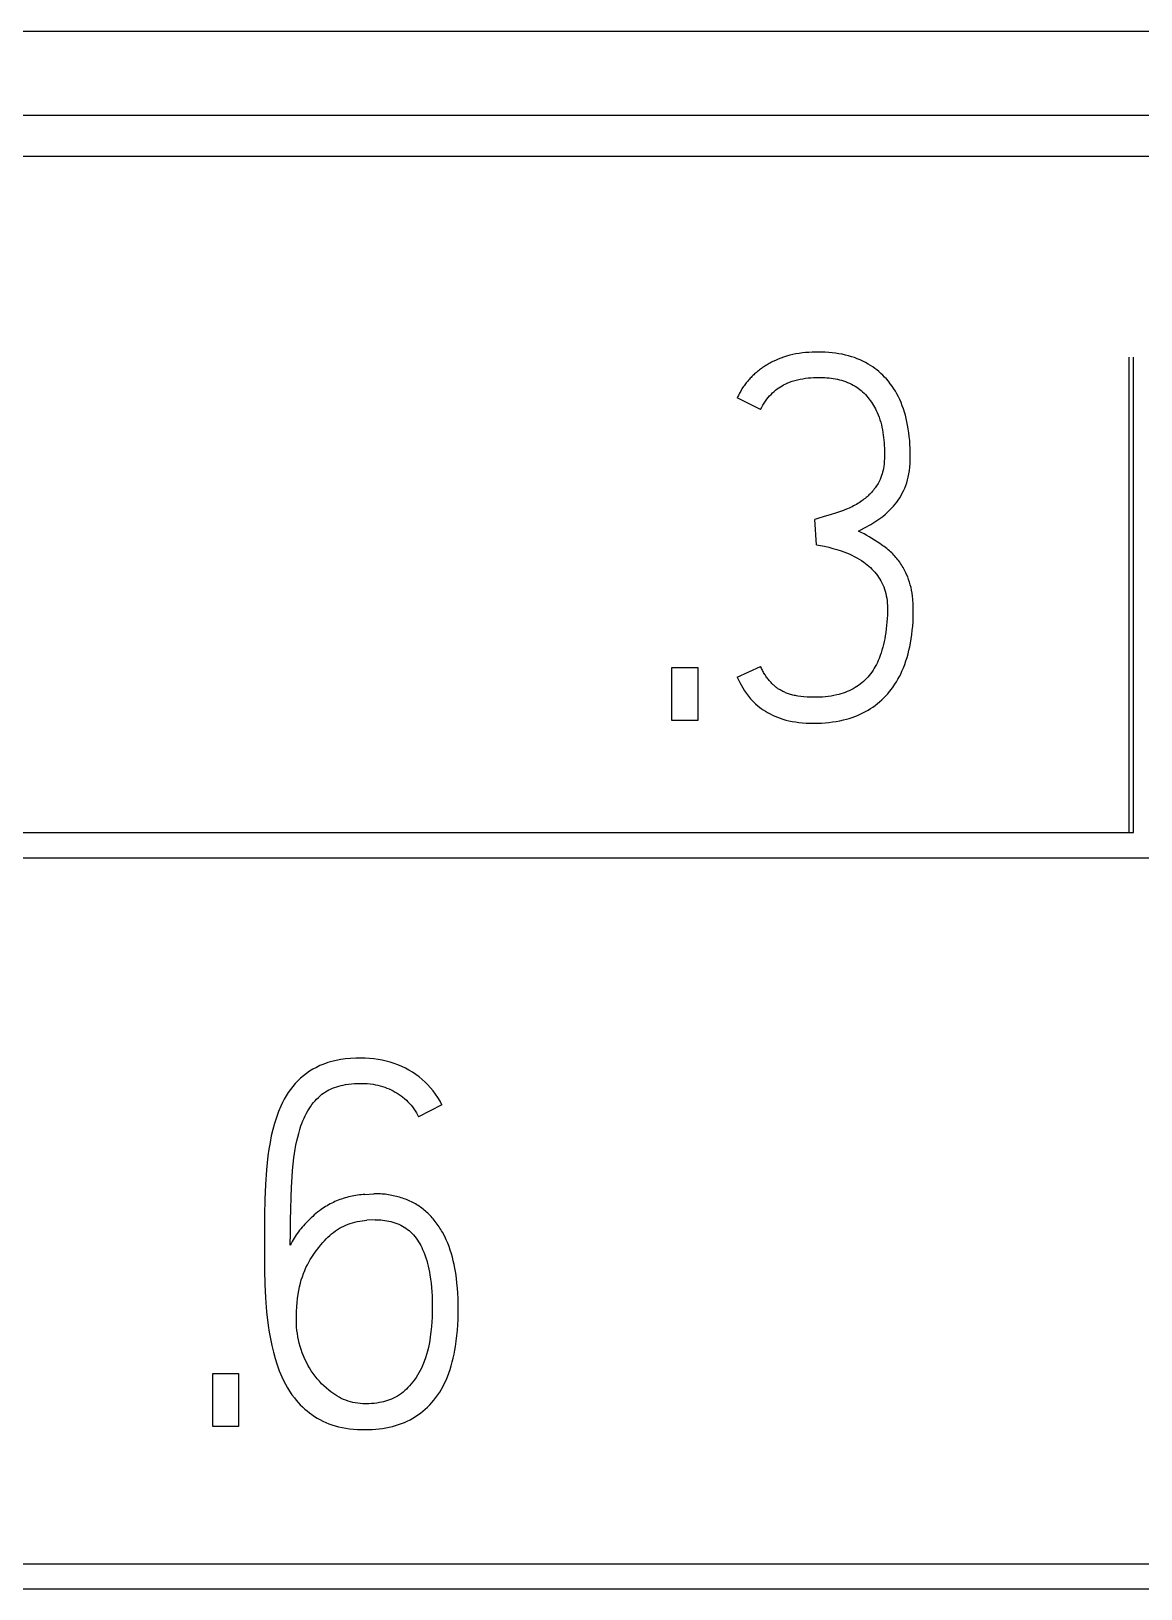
# Model space of a CAD drawing. Extents: x 867151 to 1787449, y -2071112 to -1028603.
# Drawn here: x 871243.61 to 871248.47, y -1032640.6 to -1032633.78 of the extents above; entities that cross this region are included whole.
import ezdxf

# ---------------------------------------------------------------- set-up
doc = ezdxf.new("R2010")
doc.units = 0
doc.header["$LTSCALE"] = 4
doc.header["$MEASUREMENT"] = 0
doc.layers.get('0').update_dxf_attribs({"linetype": 'CONTINUOUS'})
doc.layers.add('20000_FRONT_O', color=7, linetype='CONTINUOUS')

# ---------------------------------------------------------------- blocks, each defined once
blk = doc.blocks.new('A$C36C17930')
at = {"layer": '20000_FRONT_O', "color": 7, "linetype": 'Continuous'}
for p, q in [((9.2911, 73.6484), (37.7111, 73.6484)), ((9.2911, 73.2813), (37.7111, 73.2813)), ((37.0011, 73.1004), (8.0012, 73.1004)), ((33.4258, 72.2074), (33.4142, 72.2019)), ((33.4375, 72.2125), (33.4258, 72.2074)), ((33.4494, 72.2172), (33.4375, 72.2125)), ((33.4614, 72.2215), (33.4494, 72.2172)), ((33.4749, 72.2257), (33.4614, 72.2215)), ((33.4884, 72.2295), (33.4749, 72.2257)), ((33.5021, 72.2327), (33.4884, 72.2295)), ((33.5159, 72.2355), (33.5021, 72.2327)), ((33.5298, 72.2378), (33.5159, 72.2355)), ((33.5438, 72.2397), (33.5298, 72.2378)), ((33.5579, 72.2412), (33.5438, 72.2397)), ((33.5719, 72.2424), (33.5579, 72.2412)), ((33.5861, 72.2431), (33.5719, 72.2424)), ((33.6002, 72.2436), (33.5861, 72.2431)), ((33.6143, 72.2437), (33.6002, 72.2436)), ((33.6293, 72.2435), (33.6143, 72.2437)), ((33.6443, 72.2429), (33.6293, 72.2435)), ((33.6593, 72.242), (33.6443, 72.2429)), ((33.6742, 72.2406), (33.6593, 72.242)), ((33.6891, 72.2389), (33.6742, 72.2406)), ((33.7039, 72.2366), (33.6891, 72.2389)), ((33.7186, 72.2339), (33.7039, 72.2366)), ((33.7332, 72.2306), (33.7186, 72.2339)), ((33.7461, 72.2273), (33.7332, 72.2306)), ((33.7589, 72.2235), (33.7461, 72.2273)), ((33.7716, 72.2193), (33.7589, 72.2235)), ((33.7842, 72.2147), (33.7716, 72.2193)), ((33.7965, 72.2096), (33.7842, 72.2147)), ((33.8087, 72.204), (33.7965, 72.2096)), ((33.8206, 72.1979), (33.8087, 72.204)), ((34.9731, 70.1404), (34.9731, 72.2213)), ((34.9931, 70.1404), (34.9931, 72.2213)), ((33.3233, 72.1367), (33.3196, 72.1329)), ((33.3272, 72.1405), (33.3233, 72.1367)), ((33.3311, 72.1442), (33.3272, 72.1405)), ((33.335, 72.1478), (33.3311, 72.1442)), ((33.339, 72.1514), (33.335, 72.1478)), ((33.3431, 72.1549), (33.339, 72.1514)), ((33.3475, 72.1586), (33.3431, 72.1549)), ((33.3519, 72.1622), (33.3475, 72.1586)), ((33.3564, 72.1657), (33.3519, 72.1622)), ((33.3609, 72.1691), (33.3564, 72.1657)), ((33.3655, 72.1725), (33.3609, 72.1691)), ((33.3702, 72.1758), (33.3655, 72.1725)), ((33.3749, 72.179), (33.3702, 72.1758)), ((33.3796, 72.1821), (33.3749, 72.179)), ((33.3844, 72.1852), (33.3796, 72.1821)), ((33.3893, 72.1881), (33.3844, 72.1852)), ((33.3942, 72.191), (33.3893, 72.1881)), ((33.3991, 72.1939), (33.3942, 72.191)), ((33.4041, 72.1966), (33.3991, 72.1939)), ((33.4091, 72.1993), (33.4041, 72.1966)), ((33.4142, 72.2019), (33.4091, 72.1993)), ((33.8323, 72.1914), (33.8206, 72.1979)), ((33.8421, 72.1855), (33.8323, 72.1914)), ((33.8516, 72.1791), (33.8421, 72.1855)), ((33.861, 72.1725), (33.8516, 72.1791)), ((33.8701, 72.1655), (33.861, 72.1725)), ((33.8789, 72.1582), (33.8701, 72.1655)), ((33.8875, 72.1506), (33.8789, 72.1582)), ((33.8959, 72.1427), (33.8875, 72.1506)), ((33.9039, 72.1345), (33.8959, 72.1427)), ((33.9117, 72.1261), (33.9039, 72.1345)), ((33.2714, 72.0683), (33.2688, 72.0635)), ((33.2741, 72.073), (33.2714, 72.0683)), ((33.2768, 72.0776), (33.2741, 72.073)), ((33.2797, 72.0822), (33.2768, 72.0776)), ((33.2826, 72.0868), (33.2797, 72.0822)), ((33.2856, 72.0913), (33.2826, 72.0868)), ((33.2887, 72.0957), (33.2856, 72.0913)), ((33.2918, 72.1), (33.2887, 72.0957)), ((33.295, 72.1044), (33.2918, 72.1)), ((33.2983, 72.1086), (33.295, 72.1044)), ((33.3017, 72.1128), (33.2983, 72.1086)), ((33.3051, 72.1169), (33.3017, 72.1128)), ((33.3086, 72.121), (33.3051, 72.1169)), ((33.3122, 72.125), (33.3086, 72.121)), ((33.3159, 72.129), (33.3122, 72.125)), ((33.3196, 72.1329), (33.3159, 72.129)), ((33.4135, 72.0651), (33.4201, 72.071)), ((33.4201, 72.071), (33.4268, 72.0767)), ((33.4268, 72.0767), (33.4338, 72.0821)), ((33.4338, 72.0821), (33.4407, 72.087)), ((33.4407, 72.087), (33.4477, 72.0917)), ((33.4477, 72.0917), (33.4549, 72.0961)), ((33.4549, 72.0961), (33.462, 72.1001)), ((33.462, 72.1001), (33.4693, 72.1038)), ((33.4693, 72.1038), (33.4767, 72.1072)), ((33.4767, 72.1072), (33.4879, 72.1118)), ((33.4879, 72.1118), (33.4992, 72.1159)), ((33.4992, 72.1159), (33.5106, 72.1194)), ((33.5106, 72.1194), (33.5221, 72.1225)), ((33.5221, 72.1225), (33.5338, 72.1251)), ((33.5338, 72.1251), (33.5455, 72.1272)), ((33.5455, 72.1272), (33.5572, 72.1289)), ((33.5572, 72.1289), (33.5689, 72.1303)), ((33.5689, 72.1303), (33.5804, 72.1313)), ((33.5804, 72.1313), (33.5919, 72.1321)), ((33.5919, 72.1321), (33.6031, 72.1326)), ((33.6031, 72.1326), (33.6143, 72.1327)), ((33.6143, 72.1327), (33.6235, 72.1327)), ((33.6235, 72.1327), (33.6328, 72.1324)), ((33.6328, 72.1324), (33.6421, 72.132)), ((33.6421, 72.132), (33.6514, 72.1313)), ((33.6514, 72.1313), (33.6607, 72.1304)), ((33.6607, 72.1304), (33.67, 72.1293)), ((33.67, 72.1293), (33.6793, 72.128)), ((33.6793, 72.128), (33.6885, 72.1264)), ((33.6885, 72.1264), (33.6976, 72.1245)), ((33.6976, 72.1245), (33.7067, 72.1224)), ((33.7067, 72.1224), (33.7156, 72.12)), ((33.7156, 72.12), (33.7245, 72.1173)), ((33.7245, 72.1173), (33.7333, 72.1143)), ((33.7333, 72.1143), (33.7419, 72.111)), ((33.7419, 72.111), (33.7503, 72.1074)), ((33.7503, 72.1074), (33.7586, 72.1034)), ((33.7586, 72.1034), (33.7667, 72.0992)), ((33.7667, 72.0992), (33.7746, 72.0945)), ((33.7746, 72.0945), (33.7816, 72.09)), ((33.7816, 72.09), (33.7884, 72.0852)), ((33.7884, 72.0852), (33.795, 72.0801)), ((33.795, 72.0801), (33.8015, 72.0748)), ((33.8015, 72.0748), (33.8077, 72.0692)), ((33.8077, 72.0692), (33.8138, 72.0634)), ((33.9204, 72.1159), (33.9117, 72.1261)), ((33.9286, 72.1053), (33.9204, 72.1159)), ((33.9365, 72.0945), (33.9286, 72.1053)), ((33.944, 72.0834), (33.9365, 72.0945)), ((33.951, 72.0719), (33.944, 72.0834)), ((33.9576, 72.0603), (33.951, 72.0719)), ((33.2615, 72.0489), (33.2593, 72.044)), ((33.3613, 71.9929), (33.2593, 72.044)), ((33.2638, 72.0539), (33.2615, 72.0489)), ((33.2663, 72.0587), (33.2638, 72.0539)), ((33.2688, 72.0635), (33.2663, 72.0587)), ((33.3613, 71.9929), (33.3662, 72.0023)), ((33.3662, 72.0023), (33.3715, 72.0116)), ((33.3715, 72.0116), (33.377, 72.0207)), ((33.377, 72.0207), (33.3825, 72.0289)), ((33.3825, 72.0289), (33.3883, 72.037)), ((33.3883, 72.037), (33.3944, 72.0447)), ((33.3944, 72.0447), (33.4005, 72.0518)), ((33.4005, 72.0518), (33.4068, 72.0586)), ((33.4068, 72.0586), (33.4135, 72.0651)), ((33.8138, 72.0634), (33.8197, 72.0574)), ((33.8197, 72.0574), (33.8253, 72.0511)), ((33.8253, 72.0511), (33.8308, 72.0447)), ((33.8308, 72.0447), (33.8361, 72.0381)), ((33.8361, 72.0381), (33.8412, 72.0313)), ((33.8412, 72.0313), (33.846, 72.0243)), ((33.846, 72.0243), (33.8507, 72.0172)), ((33.8507, 72.0172), (33.8551, 72.0099)), ((33.8551, 72.0099), (33.8594, 72.0026)), ((33.8594, 72.0026), (33.8634, 71.9951)), ((33.9638, 72.0484), (33.9576, 72.0603)), ((33.9696, 72.0363), (33.9638, 72.0484)), ((33.9755, 72.0228), (33.9696, 72.0363)), ((33.981, 72.0091), (33.9755, 72.0228)), ((33.9859, 71.9952), (33.981, 72.0091)), ((33.8634, 71.9951), (33.8672, 71.9875)), ((33.8672, 71.9875), (33.8708, 71.9799)), ((33.8708, 71.9799), (33.8753, 71.9692)), ((33.8753, 71.9692), (33.8794, 71.9585)), ((33.8794, 71.9585), (33.8831, 71.9476)), ((33.8831, 71.9476), (33.8865, 71.9367)), ((33.8865, 71.9367), (33.8895, 71.9256)), ((33.9904, 71.9812), (33.9859, 71.9952)), ((33.9945, 71.967), (33.9904, 71.9812)), ((33.9982, 71.9527), (33.9945, 71.967)), ((34.0015, 71.9384), (33.9982, 71.9527)), ((34.0044, 71.9239), (34.0015, 71.9384)), ((33.8895, 71.9256), (33.8921, 71.9144)), ((33.8921, 71.9144), (33.8944, 71.9032)), ((33.8944, 71.9032), (33.8964, 71.8919)), ((33.8964, 71.8919), (33.8981, 71.8805)), ((33.8981, 71.8805), (33.8995, 71.8691)), ((33.8995, 71.8691), (33.9007, 71.8577)), ((34.0073, 71.9072), (34.0044, 71.9239)), ((34.0098, 71.8904), (34.0073, 71.9072)), ((34.0118, 71.8735), (34.0098, 71.8904)), ((34.0134, 71.8566), (34.0118, 71.8735)), ((33.9007, 71.8577), (33.9016, 71.8462)), ((33.9016, 71.8462), (33.9022, 71.8347)), ((33.9022, 71.8347), (33.9027, 71.8232)), ((33.9027, 71.8232), (33.9029, 71.8117)), ((33.9029, 71.8002), (33.9028, 71.7888)), ((33.9029, 71.8117), (33.9029, 71.8002)), ((34.0147, 71.8397), (34.0134, 71.8566)), ((34.0155, 71.8227), (34.0147, 71.8397)), ((34.0159, 71.8057), (34.0155, 71.8227)), ((34.016, 71.7888), (34.0159, 71.8057)), ((33.8969, 71.7267), (33.8951, 71.7187)), ((33.8985, 71.7348), (33.8969, 71.7267)), ((33.8997, 71.7429), (33.8985, 71.7348)), ((33.9011, 71.7543), (33.8997, 71.7429)), ((33.9019, 71.7658), (33.9011, 71.7543)), ((33.9025, 71.7773), (33.9019, 71.7658)), ((33.9028, 71.7888), (33.9025, 71.7773)), ((34.0121, 71.7253), (34.0138, 71.7398)), ((34.0138, 71.7398), (34.015, 71.7561)), ((34.015, 71.7561), (34.0157, 71.7724)), ((34.0157, 71.7724), (34.016, 71.7888)), ((33.8689, 71.6589), (33.8655, 71.6539)), ((33.872, 71.6639), (33.8689, 71.6589)), ((33.8751, 71.6689), (33.872, 71.6639)), ((33.8795, 71.6772), (33.8751, 71.6689)), ((33.8836, 71.6856), (33.8795, 71.6772)), ((33.8873, 71.6942), (33.8836, 71.6856)), ((33.8905, 71.703), (33.8873, 71.6942)), ((33.8929, 71.7108), (33.8905, 71.703)), ((33.8951, 71.7187), (33.8929, 71.7108)), ((33.9915, 71.6477), (33.996, 71.659)), ((33.996, 71.659), (34.0003, 71.6713)), ((34.0003, 71.6713), (34.004, 71.6839)), ((34.004, 71.6839), (34.0071, 71.6966)), ((34.0071, 71.6966), (34.0099, 71.7109)), ((34.0099, 71.7109), (34.0121, 71.7253)), ((33.8041, 71.5924), (33.7982, 71.5884)), ((33.8088, 71.5958), (33.8041, 71.5924)), ((33.8134, 71.5992), (33.8088, 71.5958)), ((33.818, 71.6028), (33.8134, 71.5992)), ((33.8225, 71.6065), (33.818, 71.6028)), ((33.8269, 71.6103), (33.8225, 71.6065)), ((33.8312, 71.6142), (33.8269, 71.6103)), ((33.8354, 71.6182), (33.8312, 71.6142)), ((33.8395, 71.6223), (33.8354, 71.6182)), ((33.8435, 71.6265), (33.8395, 71.6223)), ((33.8474, 71.6308), (33.8435, 71.6265)), ((33.8511, 71.6352), (33.8474, 71.6308)), ((33.8548, 71.6397), (33.8511, 71.6352)), ((33.8585, 71.6444), (33.8548, 71.6397)), ((33.8621, 71.6491), (33.8585, 71.6444)), ((33.8655, 71.6539), (33.8621, 71.6491)), ((33.9569, 71.5866), (33.9635, 71.5958)), ((33.9635, 71.5958), (33.9698, 71.6056)), ((33.9698, 71.6056), (33.9757, 71.6156)), ((33.9757, 71.6156), (33.9812, 71.6258)), ((33.9812, 71.6258), (33.9866, 71.6367)), ((33.9866, 71.6367), (33.9915, 71.6477)), ((33.6344, 71.522), (33.6166, 71.5166)), ((33.6703, 71.5331), (33.6344, 71.522)), ((33.6884, 71.5388), (33.6703, 71.5331)), ((33.7064, 71.5447), (33.6884, 71.5388)), ((33.7153, 71.5477), (33.7064, 71.5447)), ((33.724, 71.5509), (33.7153, 71.5477)), ((33.7328, 71.5543), (33.724, 71.5509)), ((33.7414, 71.5579), (33.7328, 71.5543)), ((33.7481, 71.5608), (33.7414, 71.5579)), ((33.7546, 71.5638), (33.7481, 71.5608)), ((33.7611, 71.567), (33.7546, 71.5638)), ((33.7676, 71.5703), (33.7611, 71.567)), ((33.774, 71.5738), (33.7676, 71.5703)), ((33.7801, 71.5772), (33.774, 71.5738)), ((33.7862, 71.5808), (33.7801, 71.5772)), ((33.7923, 71.5845), (33.7862, 71.5808)), ((33.7982, 71.5884), (33.7923, 71.5845)), ((33.8827, 71.5147), (33.8954, 71.5242)), ((33.8954, 71.5242), (33.9079, 71.5345)), ((33.9079, 71.5345), (33.9198, 71.5453)), ((33.9198, 71.5453), (33.9316, 71.5569)), ((33.9316, 71.5569), (33.9428, 71.5691)), ((33.9428, 71.5691), (33.95, 71.5777)), ((33.95, 71.5777), (33.9569, 71.5866)), ((33.6166, 71.5166), (33.5988, 71.5114)), ((33.6054, 71.4004), (33.5988, 71.5114)), ((33.7896, 71.4603), (33.8163, 71.4743)), ((33.8017, 71.454), (33.7896, 71.4603)), ((33.8136, 71.4475), (33.8017, 71.454)), ((33.8163, 71.4743), (33.8429, 71.4894)), ((33.8429, 71.4894), (33.8695, 71.5058)), ((33.8695, 71.5058), (33.8827, 71.5147)), ((33.6054, 71.4004), (33.6233, 71.3972)), ((33.6233, 71.3972), (33.6411, 71.3935)), ((33.6411, 71.3935), (33.6591, 71.3893)), ((33.6591, 71.3893), (33.6769, 71.3846)), ((33.6769, 71.3846), (33.6951, 71.3795)), ((33.8255, 71.4409), (33.8136, 71.4475)), ((33.8368, 71.4343), (33.8255, 71.4409)), ((33.848, 71.4277), (33.8368, 71.4343)), ((33.8592, 71.4209), (33.848, 71.4277)), ((33.8671, 71.4159), (33.8592, 71.4209)), ((33.875, 71.4109), (33.8671, 71.4159)), ((33.8828, 71.4057), (33.875, 71.4109)), ((33.8906, 71.4004), (33.8828, 71.4057)), ((33.8965, 71.3963), (33.8906, 71.4004)), ((33.9023, 71.3921), (33.8965, 71.3963)), ((33.908, 71.3877), (33.9023, 71.3921)), ((33.9137, 71.3833), (33.908, 71.3877)), ((33.6951, 71.3795), (33.7131, 71.3738)), ((33.7131, 71.3738), (33.725, 71.3697)), ((33.725, 71.3697), (33.7367, 71.3652)), ((33.7367, 71.3652), (33.7483, 71.3604)), ((33.7483, 71.3604), (33.7596, 71.3552)), ((33.7596, 71.3552), (33.7707, 71.3496)), ((33.7707, 71.3496), (33.7816, 71.3437)), ((33.7816, 71.3437), (33.7923, 71.3375)), ((33.7923, 71.3375), (33.8027, 71.3309)), ((33.8027, 71.3309), (33.8129, 71.3239)), ((33.8129, 71.3239), (33.8203, 71.3184)), ((33.8203, 71.3184), (33.8276, 71.3126)), ((33.9192, 71.3787), (33.9137, 71.3833)), ((33.9244, 71.3742), (33.9192, 71.3787)), ((33.9296, 71.3696), (33.9244, 71.3742)), ((33.9346, 71.3649), (33.9296, 71.3696)), ((33.9395, 71.36), (33.9346, 71.3649)), ((33.9444, 71.3551), (33.9395, 71.36)), ((33.9489, 71.3501), (33.9444, 71.3551)), ((33.9534, 71.3451), (33.9489, 71.3501)), ((33.9577, 71.34), (33.9534, 71.3451)), ((33.962, 71.3347), (33.9577, 71.34)), ((33.9661, 71.3294), (33.962, 71.3347)), ((33.97, 71.324), (33.9661, 71.3294)), ((33.9738, 71.3185), (33.97, 71.324)), ((33.9775, 71.3129), (33.9738, 71.3185)), ((33.8276, 71.3126), (33.8346, 71.3067)), ((33.8346, 71.3067), (33.8414, 71.3004)), ((33.8414, 71.3004), (33.848, 71.2939)), ((33.848, 71.2939), (33.8543, 71.2872)), ((33.8543, 71.2872), (33.8604, 71.2802)), ((33.8604, 71.2802), (33.8662, 71.2731)), ((33.8662, 71.2731), (33.8719, 71.2655)), ((33.8719, 71.2655), (33.8773, 71.2578)), ((33.8773, 71.2578), (33.8825, 71.2499)), ((33.8825, 71.2499), (33.8873, 71.2418)), ((33.9811, 71.3072), (33.9775, 71.3129)), ((33.9845, 71.3014), (33.9811, 71.3072)), ((33.9879, 71.2954), (33.9845, 71.3014)), ((33.9912, 71.2894), (33.9879, 71.2954)), ((33.9943, 71.2832), (33.9912, 71.2894)), ((33.9972, 71.277), (33.9943, 71.2832)), ((34.0001, 71.2707), (33.9972, 71.277)), ((34.0047, 71.2597), (34.0001, 71.2707)), ((34.0089, 71.2486), (34.0047, 71.2597)), ((34.0127, 71.2373), (34.0089, 71.2486)), ((33.8873, 71.2418), (33.8919, 71.2332)), ((33.8919, 71.2332), (33.8961, 71.2244)), ((33.8961, 71.2244), (33.8999, 71.2155)), ((33.8999, 71.2155), (33.9033, 71.2064)), ((33.9033, 71.2064), (33.9064, 71.1967)), ((33.9064, 71.1967), (33.909, 71.1868)), ((33.909, 71.1868), (33.9112, 71.1768)), ((34.0162, 71.2253), (34.0127, 71.2373)), ((34.0193, 71.2132), (34.0162, 71.2253)), ((34.0219, 71.201), (34.0193, 71.2132)), ((34.0242, 71.1878), (34.0219, 71.201)), ((34.0261, 71.1746), (34.0242, 71.1878)), ((33.9112, 71.1768), (33.9129, 71.1668)), ((33.9129, 71.1668), (33.9143, 71.1559)), ((33.9143, 71.1559), (33.9152, 71.145)), ((33.9152, 71.145), (33.9158, 71.134)), ((33.9158, 71.134), (33.9161, 71.123)), ((33.9161, 71.123), (33.9162, 71.1078)), ((34.0274, 71.1614), (34.0261, 71.1746)), ((34.0288, 71.14), (34.0274, 71.1614)), ((34.0293, 71.1186), (34.0288, 71.14)), ((34.0293, 71.0999), (34.0293, 71.1186)), ((33.9126, 71.0469), (33.9108, 71.0317)), ((33.914, 71.0621), (33.9126, 71.0469)), ((33.9151, 71.0773), (33.914, 71.0621)), ((33.9158, 71.0925), (33.9151, 71.0773)), ((33.9162, 71.1078), (33.9158, 71.0925)), ((34.0249, 71.0254), (34.0266, 71.044)), ((34.0266, 71.044), (34.028, 71.0626)), ((34.028, 71.0626), (34.0288, 71.0813)), ((34.0288, 71.0813), (34.0293, 71.0999)), ((33.9014, 70.9764), (33.8986, 70.9639)), ((33.904, 70.9889), (33.9014, 70.9764)), ((33.9063, 71.0015), (33.904, 70.9889)), ((33.9087, 71.0166), (33.9063, 71.0015)), ((33.9108, 71.0317), (33.9087, 71.0166)), ((34.0168, 70.9699), (34.02, 70.9883)), ((34.02, 70.9883), (34.0227, 71.0068)), ((34.0227, 71.0068), (34.0249, 71.0254)), ((33.8842, 70.915), (33.8796, 70.9031)), ((33.8883, 70.9271), (33.8842, 70.915)), ((33.8921, 70.9393), (33.8883, 70.9271)), ((33.8955, 70.9516), (33.8921, 70.9393)), ((33.8986, 70.9639), (33.8955, 70.9516)), ((34.0018, 70.907), (34.0062, 70.9226)), ((34.0062, 70.9226), (34.0102, 70.9383)), ((34.0102, 70.9383), (34.0137, 70.954)), ((34.0137, 70.954), (34.0168, 70.9699)), ((32.973, 70.6304), (32.973, 70.8634)), ((32.973, 70.8634), (33.0862, 70.8634)), ((33.0862, 70.8634), (33.0862, 70.6304)), ((33.2593, 70.8212), (33.3613, 70.8678)), ((33.3633, 70.8634), (33.3613, 70.8678)), ((33.3654, 70.8589), (33.3633, 70.8634)), ((33.3675, 70.8545), (33.3654, 70.8589)), ((33.3697, 70.8502), (33.3675, 70.8545)), ((33.372, 70.8458), (33.3697, 70.8502)), ((33.3744, 70.8415), (33.372, 70.8458)), ((33.3768, 70.8373), (33.3744, 70.8415)), ((33.8479, 70.8433), (33.8422, 70.8355)), ((33.8533, 70.8514), (33.8479, 70.8433)), ((33.8583, 70.8596), (33.8533, 70.8514)), ((33.8631, 70.868), (33.8583, 70.8596)), ((33.8677, 70.8766), (33.8631, 70.868)), ((33.8719, 70.8853), (33.8677, 70.8766)), ((33.8759, 70.8942), (33.8719, 70.8853)), ((33.8796, 70.9031), (33.8759, 70.8942)), ((33.974, 70.8346), (33.9795, 70.8464)), ((33.9795, 70.8464), (33.9858, 70.8612)), ((33.9858, 70.8612), (33.9917, 70.8763)), ((33.9917, 70.8763), (33.997, 70.8916)), ((33.997, 70.8916), (34.0018, 70.907)), ((33.2593, 70.8212), (33.2647, 70.8092)), ((33.2647, 70.8092), (33.2706, 70.7974)), ((33.2706, 70.7974), (33.2839, 70.7734)), ((33.2839, 70.7734), (33.2913, 70.7611)), ((33.3793, 70.8331), (33.3768, 70.8373)), ((33.3819, 70.8289), (33.3793, 70.8331)), ((33.3846, 70.8248), (33.3819, 70.8289)), ((33.3872, 70.8211), (33.3846, 70.8248)), ((33.3898, 70.8175), (33.3872, 70.8211)), ((33.3924, 70.8139), (33.3898, 70.8175)), ((33.3952, 70.8103), (33.3924, 70.8139)), ((33.398, 70.8068), (33.3952, 70.8103)), ((33.4009, 70.8034), (33.398, 70.8068)), ((33.4038, 70.8001), (33.4009, 70.8034)), ((33.4068, 70.7968), (33.4038, 70.8001)), ((33.4099, 70.7936), (33.4068, 70.7968)), ((33.4131, 70.7904), (33.4099, 70.7936)), ((33.4159, 70.7878), (33.4131, 70.7904)), ((33.4188, 70.7852), (33.4159, 70.7878)), ((33.4217, 70.7826), (33.4188, 70.7852)), ((33.4246, 70.7801), (33.4217, 70.7826)), ((33.4277, 70.7777), (33.4246, 70.7801)), ((33.4307, 70.7754), (33.4277, 70.7777)), ((33.4338, 70.7731), (33.4307, 70.7754)), ((33.437, 70.7709), (33.4338, 70.7731)), ((33.4402, 70.7687), (33.437, 70.7709)), ((33.7748, 70.7749), (33.7665, 70.7701)), ((33.7825, 70.7797), (33.7748, 70.7749)), ((33.79, 70.7848), (33.7825, 70.7797)), ((33.7973, 70.7902), (33.79, 70.7848)), ((33.8043, 70.7958), (33.7973, 70.7902)), ((33.8112, 70.8017), (33.8043, 70.7958)), ((33.8178, 70.8079), (33.8112, 70.8017)), ((33.8242, 70.8143), (33.8178, 70.8079)), ((33.8304, 70.821), (33.8242, 70.8143)), ((33.8362, 70.8279), (33.8304, 70.821)), ((33.8422, 70.8355), (33.8362, 70.8279)), ((33.9336, 70.7682), (33.9412, 70.7787)), ((33.9412, 70.7787), (33.9485, 70.7894)), ((33.9485, 70.7894), (33.9554, 70.8004)), ((33.9554, 70.8004), (33.962, 70.8116)), ((33.962, 70.8116), (33.9682, 70.823)), ((33.9682, 70.823), (33.974, 70.8346)), ((33.2913, 70.7611), (33.2992, 70.7491)), ((33.2992, 70.7491), (33.3079, 70.7371)), ((33.3079, 70.7371), (33.3172, 70.7256)), ((33.3172, 70.7256), (33.324, 70.718)), ((33.324, 70.718), (33.3312, 70.7107)), ((33.3312, 70.7107), (33.3387, 70.7037)), ((33.3387, 70.7037), (33.3508, 70.6933)), ((33.4435, 70.7666), (33.4402, 70.7687)), ((33.4468, 70.7646), (33.4435, 70.7666)), ((33.4506, 70.7624), (33.4468, 70.7646)), ((33.4545, 70.7603), (33.4506, 70.7624)), ((33.4585, 70.7583), (33.4545, 70.7603)), ((33.4625, 70.7564), (33.4585, 70.7583)), ((33.4665, 70.7546), (33.4625, 70.7564)), ((33.4706, 70.7528), (33.4665, 70.7546)), ((33.4748, 70.7512), (33.4706, 70.7528)), ((33.4789, 70.7496), (33.4748, 70.7512)), ((33.4831, 70.7482), (33.4789, 70.7496)), ((33.4873, 70.7468), (33.4831, 70.7482)), ((33.4925, 70.7452), (33.4873, 70.7468)), ((33.4977, 70.7437), (33.4925, 70.7452)), ((33.5029, 70.7423), (33.4977, 70.7437)), ((33.5082, 70.7411), (33.5029, 70.7423)), ((33.5135, 70.7399), (33.5082, 70.7411)), ((33.5188, 70.7389), (33.5135, 70.7399)), ((33.5241, 70.7379), (33.5188, 70.7389)), ((33.5365, 70.736), (33.5241, 70.7379)), ((33.5509, 70.7344), (33.5365, 70.736)), ((33.5654, 70.7333), (33.5509, 70.7344)), ((33.5798, 70.7327), (33.5654, 70.7333)), ((33.5943, 70.7325), (33.5798, 70.7327)), ((33.6069, 70.7326), (33.5943, 70.7325)), ((33.6195, 70.733), (33.6069, 70.7326)), ((33.6321, 70.7338), (33.6195, 70.733)), ((33.6446, 70.7349), (33.6321, 70.7338)), ((33.6571, 70.7363), (33.6446, 70.7349)), ((33.6695, 70.7382), (33.6571, 70.7363)), ((33.6819, 70.7404), (33.6695, 70.7382)), ((33.6942, 70.7431), (33.6819, 70.7404)), ((33.7036, 70.7454), (33.6942, 70.7431)), ((33.7129, 70.7481), (33.7036, 70.7454)), ((33.7221, 70.751), (33.7129, 70.7481)), ((33.7313, 70.7542), (33.7221, 70.751)), ((33.7403, 70.7577), (33.7313, 70.7542)), ((33.7492, 70.7615), (33.7403, 70.7577)), ((33.7579, 70.7656), (33.7492, 70.7615)), ((33.7665, 70.7701), (33.7579, 70.7656)), ((33.8626, 70.6972), (33.8724, 70.7049)), ((33.8724, 70.7049), (33.882, 70.7129)), ((33.882, 70.7129), (33.8912, 70.7212)), ((33.8912, 70.7212), (33.9002, 70.7298)), ((33.9002, 70.7298), (33.9089, 70.7388)), ((33.9089, 70.7388), (33.9172, 70.748)), ((33.9172, 70.748), (33.9256, 70.7579)), ((33.9256, 70.7579), (33.9336, 70.7682)), ((33.3508, 70.6933), (33.3636, 70.6836)), ((33.3636, 70.6836), (33.3728, 70.6773)), ((33.3728, 70.6773), (33.3822, 70.6713)), ((33.3822, 70.6713), (33.3919, 70.6656)), ((33.3919, 70.6656), (33.4023, 70.6601)), ((33.4023, 70.6601), (33.4129, 70.6549)), ((33.4129, 70.6549), (33.4237, 70.6501)), ((33.4237, 70.6501), (33.4353, 70.6454)), ((33.4353, 70.6454), (33.4471, 70.641)), ((33.4471, 70.641), (33.459, 70.637)), ((33.459, 70.637), (33.4721, 70.6332)), ((33.7239, 70.6336), (33.7364, 70.6368)), ((33.7364, 70.6368), (33.7489, 70.6404)), ((33.7489, 70.6404), (33.7612, 70.6444)), ((33.7612, 70.6444), (33.7733, 70.6487)), ((33.7733, 70.6487), (33.7853, 70.6535)), ((33.7853, 70.6535), (33.7972, 70.6586)), ((33.7972, 70.6586), (33.8089, 70.6642)), ((33.8089, 70.6642), (33.8203, 70.6701)), ((33.8203, 70.6701), (33.8315, 70.6765)), ((33.8315, 70.6765), (33.8421, 70.683)), ((33.8421, 70.683), (33.8525, 70.6899)), ((33.8525, 70.6899), (33.8626, 70.6972)), ((33.0862, 70.6304), (32.973, 70.6304)), ((33.4721, 70.6332), (33.4853, 70.63)), ((33.4853, 70.63), (33.4987, 70.6272)), ((33.4987, 70.6272), (33.5136, 70.6247)), ((33.5136, 70.6247), (33.5287, 70.6227)), ((33.5287, 70.6227), (33.5438, 70.6213)), ((33.5438, 70.6213), (33.5606, 70.6201)), ((33.5606, 70.6201), (33.5775, 70.6195)), ((33.5775, 70.6195), (33.5943, 70.6193)), ((33.5943, 70.6193), (33.6107, 70.6195)), ((33.6107, 70.6195), (33.627, 70.6201)), ((33.627, 70.6201), (33.6433, 70.6211)), ((33.6433, 70.6211), (33.6596, 70.6226)), ((33.6596, 70.6226), (33.6758, 70.6246)), ((33.6758, 70.6246), (33.6919, 70.627)), ((33.6919, 70.627), (33.708, 70.63)), ((33.708, 70.63), (33.7239, 70.6336)), ((15.4721, 70.1404), (34.9931, 70.1404)), ((15.3621, 70.0304), (35.1031, 70.0304)), ((31.4854, 69.1389), (31.4677, 69.1337)), ((31.505, 69.1436), (31.4854, 69.1389)), ((31.5249, 69.1472), (31.505, 69.1436)), ((31.5449, 69.15), (31.5249, 69.1472)), ((31.5672, 69.1521), (31.5449, 69.15)), ((31.5897, 69.1534), (31.5672, 69.1521)), ((31.6121, 69.1537), (31.5897, 69.1534)), ((31.6311, 69.1533), (31.6121, 69.1537)), ((31.6501, 69.1522), (31.6311, 69.1533)), ((31.669, 69.1504), (31.6501, 69.1522)), ((31.6878, 69.1478), (31.669, 69.1504)), ((31.7056, 69.1445), (31.6878, 69.1478)), ((31.7233, 69.1405), (31.7056, 69.1445)), ((31.7408, 69.1356), (31.7233, 69.1405)), ((31.7581, 69.13), (31.7408, 69.1356)), ((31.3613, 69.076), (31.3486, 69.0652)), ((31.3745, 69.0861), (31.3613, 69.076)), ((31.3882, 69.0955), (31.3745, 69.0861)), ((31.4029, 69.1046), (31.3882, 69.0955)), ((31.418, 69.1129), (31.4029, 69.1046)), ((31.4335, 69.1204), (31.418, 69.1129)), ((31.4504, 69.1275), (31.4335, 69.1204)), ((31.4677, 69.1337), (31.4504, 69.1275)), ((31.7748, 69.1237), (31.7581, 69.13)), ((31.7912, 69.1167), (31.7748, 69.1237)), ((31.8072, 69.1089), (31.7912, 69.1167)), ((31.8229, 69.1004), (31.8072, 69.1089)), ((31.838, 69.0914), (31.8229, 69.1004)), ((31.8526, 69.0816), (31.838, 69.0914)), ((31.8668, 69.0711), (31.8526, 69.0816)), ((31.8804, 69.06), (31.8668, 69.0711)), ((31.295, 69.0027), (31.286, 68.9887)), ((31.3046, 69.0163), (31.295, 69.0027)), ((31.3147, 69.0294), (31.3046, 69.0163)), ((31.3254, 69.0419), (31.3147, 69.0294)), ((31.3367, 69.0539), (31.3254, 69.0419)), ((31.3486, 69.0652), (31.3367, 69.0539)), ((31.4423, 68.995), (31.4495, 69.0003)), ((31.4495, 69.0003), (31.4569, 69.0052)), ((31.4569, 69.0052), (31.4645, 69.0098)), ((31.4645, 69.0098), (31.4723, 69.014)), ((31.4723, 69.014), (31.4802, 69.018)), ((31.4802, 69.018), (31.4883, 69.0215)), ((31.4883, 69.0215), (31.4975, 69.0251)), ((31.4975, 69.0251), (31.5067, 69.0283)), ((31.5067, 69.0283), (31.5162, 69.0311)), ((31.5162, 69.0311), (31.5257, 69.0335)), ((31.5257, 69.0335), (31.5353, 69.0356)), ((31.5353, 69.0356), (31.5449, 69.0374)), ((31.5449, 69.0374), (31.5583, 69.0395)), ((31.5583, 69.0395), (31.5717, 69.041)), ((31.5717, 69.041), (31.5851, 69.042)), ((31.5851, 69.042), (31.5986, 69.0426)), ((31.5986, 69.0426), (31.6121, 69.0427)), ((31.6121, 69.0427), (31.6257, 69.0424)), ((31.6257, 69.0424), (31.6393, 69.0417)), ((31.6393, 69.0417), (31.6529, 69.0404)), ((31.6529, 69.0404), (31.6663, 69.0386)), ((31.6663, 69.0386), (31.6766, 69.0367)), ((31.6766, 69.0367), (31.6867, 69.0346)), ((31.6867, 69.0346), (31.6968, 69.0321)), ((31.6968, 69.0321), (31.7068, 69.0292)), ((31.7068, 69.0292), (31.7166, 69.026)), ((31.7166, 69.026), (31.7262, 69.0225)), ((31.7262, 69.0225), (31.7356, 69.0186)), ((31.7356, 69.0186), (31.7449, 69.0144)), ((31.7449, 69.0144), (31.754, 69.0099)), ((31.754, 69.0099), (31.763, 69.005)), ((31.763, 69.005), (31.7716, 68.9999)), ((31.7716, 68.9999), (31.7801, 68.9944)), ((31.8933, 69.0483), (31.8804, 69.06)), ((31.9056, 69.036), (31.8933, 69.0483)), ((31.9173, 69.0231), (31.9056, 69.036)), ((31.9284, 69.0097), (31.9173, 69.0231)), ((31.9392, 68.9954), (31.9284, 69.0097)), ((31.262, 68.9436), (31.2516, 68.9191)), ((31.2694, 68.959), (31.262, 68.9436)), ((31.2774, 68.974), (31.2694, 68.959)), ((31.286, 68.9887), (31.2774, 68.974)), ((31.3797, 68.9219), (31.3855, 68.9314)), ((31.3855, 68.9314), (31.3916, 68.9406)), ((31.3916, 68.9406), (31.3981, 68.9497)), ((31.3981, 68.9497), (31.405, 68.9584)), ((31.405, 68.9584), (31.4118, 68.9664)), ((31.4118, 68.9664), (31.4189, 68.9741)), ((31.4189, 68.9741), (31.4264, 68.9814)), ((31.4264, 68.9814), (31.4342, 68.9884)), ((31.4342, 68.9884), (31.4423, 68.995)), ((31.7801, 68.9944), (31.7883, 68.9887)), ((31.7883, 68.9887), (31.7962, 68.9826)), ((31.7962, 68.9826), (31.8039, 68.9762)), ((31.8039, 68.9762), (31.8113, 68.9695)), ((31.8113, 68.9695), (31.8184, 68.9625)), ((31.8184, 68.9625), (31.8252, 68.9552)), ((31.8252, 68.9552), (31.8317, 68.9477)), ((31.8317, 68.9477), (31.838, 68.9399)), ((31.838, 68.9399), (31.8441, 68.9316)), ((31.8441, 68.9316), (31.8498, 68.9231)), ((31.9672, 68.9495), (31.8651, 68.8963)), ((31.9492, 68.9805), (31.9392, 68.9954)), ((31.9586, 68.9652), (31.9492, 68.9805)), ((31.9672, 68.9495), (31.9586, 68.9652)), ((31.2344, 68.8676), (31.2272, 68.8408)), ((31.2426, 68.8941), (31.2344, 68.8676)), ((31.2516, 68.9191), (31.2426, 68.8941)), ((31.3502, 68.8563), (31.3544, 68.8678)), ((31.3544, 68.8678), (31.3588, 68.8791)), ((31.3588, 68.8791), (31.3636, 68.8903)), ((31.3636, 68.8903), (31.3687, 68.9014)), ((31.3687, 68.9014), (31.3743, 68.9122)), ((31.3743, 68.9122), (31.3797, 68.9219)), ((31.8498, 68.9231), (31.8553, 68.9144)), ((31.8553, 68.9144), (31.8604, 68.9054)), ((31.8604, 68.9054), (31.8651, 68.8963)), ((31.2206, 68.8128), (31.215, 68.7846)), ((31.2272, 68.8408), (31.2206, 68.8128)), ((31.3321, 68.7912), (31.336, 68.8077)), ((31.336, 68.8077), (31.3403, 68.824)), ((31.3403, 68.824), (31.345, 68.8403)), ((31.345, 68.8403), (31.3502, 68.8563)), ((31.2101, 68.7551), (31.206, 68.7254)), ((31.215, 68.7846), (31.2101, 68.7551)), ((31.3192, 68.7173), (31.3218, 68.7359)), ((31.3218, 68.7359), (31.3248, 68.7544)), ((31.3248, 68.7544), (31.3283, 68.7729)), ((31.3283, 68.7729), (31.3321, 68.7912)), ((31.1996, 68.6638), (31.1951, 68.6001)), ((31.206, 68.7254), (31.1996, 68.6638)), ((31.3114, 68.6344), (31.3134, 68.6621)), ((31.3134, 68.6621), (31.316, 68.6897)), ((31.316, 68.6897), (31.3192, 68.7173)), ((31.1951, 68.6001), (31.1927, 68.5346)), ((31.3089, 68.5887), (31.3114, 68.6344)), ((31.1927, 68.5346), (31.1914, 68.468)), ((31.3056, 68.493), (31.3071, 68.5429)), ((31.3071, 68.5429), (31.3089, 68.5887)), ((31.492, 68.5219), (31.485, 68.5185)), ((31.4991, 68.5251), (31.492, 68.5219)), ((31.5062, 68.5282), (31.4991, 68.5251)), ((31.5134, 68.5311), (31.5062, 68.5282)), ((31.5207, 68.5339), (31.5134, 68.5311)), ((31.528, 68.5365), (31.5207, 68.5339)), ((31.5356, 68.5391), (31.528, 68.5365)), ((31.5433, 68.5415), (31.5356, 68.5391)), ((31.551, 68.5437), (31.5433, 68.5415)), ((31.5588, 68.5458), (31.551, 68.5437)), ((31.5666, 68.5477), (31.5588, 68.5458)), ((31.5744, 68.5494), (31.5666, 68.5477)), ((31.5822, 68.551), (31.5744, 68.5494)), ((31.5901, 68.5524), (31.5822, 68.551)), ((31.598, 68.5536), (31.5901, 68.5524)), ((31.606, 68.5546), (31.598, 68.5536)), ((31.6139, 68.5555), (31.606, 68.5546)), ((31.6219, 68.5562), (31.6139, 68.5555)), ((31.6299, 68.5568), (31.6219, 68.5562)), ((31.6299, 68.5568), (31.6698, 68.559)), ((31.6768, 68.5593), (31.6698, 68.559)), ((31.6839, 68.5594), (31.6768, 68.5593)), ((31.691, 68.5593), (31.6839, 68.5594)), ((31.698, 68.559), (31.691, 68.5593)), ((31.7051, 68.5585), (31.698, 68.559)), ((31.7121, 68.5579), (31.7051, 68.5585)), ((31.7191, 68.5572), (31.7121, 68.5579)), ((31.7262, 68.5562), (31.7191, 68.5572)), ((31.7332, 68.5552), (31.7262, 68.5562)), ((31.7402, 68.554), (31.7332, 68.5552)), ((31.7471, 68.5526), (31.7402, 68.554)), ((31.7541, 68.5512), (31.7471, 68.5526)), ((31.761, 68.5496), (31.7541, 68.5512)), ((31.7678, 68.5479), (31.761, 68.5496)), ((31.7746, 68.5462), (31.7678, 68.5479)), ((31.7813, 68.5443), (31.7746, 68.5462)), ((31.788, 68.5423), (31.7813, 68.5443)), ((31.7946, 68.5402), (31.788, 68.5423)), ((31.8012, 68.5379), (31.7946, 68.5402)), ((31.8077, 68.5356), (31.8012, 68.5379)), ((31.8142, 68.533), (31.8077, 68.5356)), ((31.8206, 68.5304), (31.8142, 68.533)), ((31.827, 68.5276), (31.8206, 68.5304)), ((31.8332, 68.5246), (31.827, 68.5276)), ((31.8394, 68.5215), (31.8332, 68.5246)), ((31.8454, 68.5183), (31.8394, 68.5215)), ((31.1914, 68.468), (31.1907, 68.4014)), ((31.3045, 68.4431), (31.3056, 68.493)), ((31.3946, 68.4537), (31.3878, 68.447)), ((31.4016, 68.4603), (31.3946, 68.4537)), ((31.4087, 68.4667), (31.4016, 68.4603)), ((31.4159, 68.473), (31.4087, 68.4667)), ((31.4233, 68.4791), (31.4159, 68.473)), ((31.4308, 68.485), (31.4233, 68.4791)), ((31.4385, 68.4907), (31.4308, 68.485)), ((31.4449, 68.4951), (31.4385, 68.4907)), ((31.4513, 68.4994), (31.4449, 68.4951)), ((31.4579, 68.5035), (31.4513, 68.4994)), ((31.4645, 68.5075), (31.4579, 68.5035)), ((31.4713, 68.5113), (31.4645, 68.5075)), ((31.4781, 68.515), (31.4713, 68.5113)), ((31.485, 68.5185), (31.4781, 68.515)), ((31.8512, 68.515), (31.8454, 68.5183)), ((31.857, 68.5116), (31.8512, 68.515)), ((31.8627, 68.508), (31.857, 68.5116)), ((31.8683, 68.5042), (31.8627, 68.508)), ((31.8738, 68.5004), (31.8683, 68.5042)), ((31.8793, 68.4964), (31.8738, 68.5004)), ((31.8846, 68.4923), (31.8793, 68.4964)), ((31.8898, 68.488), (31.8846, 68.4923)), ((31.895, 68.4837), (31.8898, 68.488)), ((31.9001, 68.4792), (31.895, 68.4837)), ((31.905, 68.4746), (31.9001, 68.4792)), ((31.9101, 68.4698), (31.905, 68.4746)), ((31.915, 68.4648), (31.9101, 68.4698)), ((31.9198, 68.4597), (31.915, 68.4648)), ((31.9246, 68.4545), (31.9198, 68.4597)), ((31.9292, 68.4492), (31.9246, 68.4545)), ((31.1907, 68.4014), (31.1905, 68.3348)), ((31.3036, 68.3348), (31.3038, 68.389)), ((31.3038, 68.389), (31.3045, 68.4431)), ((31.334, 68.3862), (31.3291, 68.3793)), ((31.3391, 68.393), (31.334, 68.3862)), ((31.3445, 68.3997), (31.3391, 68.393)), ((31.35, 68.4063), (31.3445, 68.3997)), ((31.3556, 68.4128), (31.35, 68.4063)), ((31.3613, 68.4192), (31.3556, 68.4128)), ((31.3678, 68.4262), (31.3613, 68.4192)), ((31.3744, 68.4333), (31.3678, 68.4262)), ((31.381, 68.4402), (31.3744, 68.4333)), ((31.3878, 68.447), (31.381, 68.4402)), ((31.4844, 68.384), (31.4929, 68.3908)), ((31.4929, 68.3908), (31.5016, 68.3972)), ((31.5016, 68.3972), (31.5102, 68.403)), ((31.5102, 68.403), (31.519, 68.4084)), ((31.519, 68.4084), (31.5281, 68.4134)), ((31.5281, 68.4134), (31.5373, 68.4181)), ((31.5373, 68.4181), (31.5467, 68.4224)), ((31.5467, 68.4224), (31.5563, 68.4263)), ((31.5563, 68.4263), (31.566, 68.4298)), ((31.566, 68.4298), (31.5761, 68.4329)), ((31.5761, 68.4329), (31.5864, 68.4357)), ((31.5864, 68.4357), (31.5967, 68.438)), ((31.5967, 68.438), (31.6071, 68.44)), ((31.6071, 68.44), (31.6176, 68.4415)), ((31.6176, 68.4415), (31.6282, 68.4427)), ((31.6282, 68.4427), (31.6387, 68.4436)), ((31.6742, 68.4458), (31.6387, 68.4436)), ((31.6742, 68.4458), (31.6829, 68.4461)), ((31.6829, 68.4461), (31.6916, 68.446)), ((31.6916, 68.446), (31.7003, 68.4454)), ((31.7003, 68.4454), (31.709, 68.4445)), ((31.709, 68.4445), (31.7177, 68.4433)), ((31.7177, 68.4433), (31.7263, 68.4417)), ((31.7263, 68.4417), (31.7349, 68.4399)), ((31.7349, 68.4399), (31.7438, 68.4377)), ((31.7438, 68.4377), (31.7526, 68.4353)), ((31.7526, 68.4353), (31.7614, 68.4325)), ((31.7614, 68.4325), (31.77, 68.4294)), ((31.77, 68.4294), (31.7784, 68.426)), ((31.7784, 68.426), (31.7867, 68.4221)), ((31.7867, 68.4221), (31.7944, 68.4181)), ((31.7944, 68.4181), (31.8019, 68.4137)), ((31.8019, 68.4137), (31.8092, 68.4089)), ((31.8092, 68.4089), (31.8162, 68.4038)), ((31.8162, 68.4038), (31.823, 68.3983)), ((31.823, 68.3983), (31.8296, 68.3925)), ((31.8296, 68.3925), (31.8363, 68.386)), ((31.8363, 68.386), (31.8426, 68.3792)), ((31.9337, 68.4439), (31.9292, 68.4492)), ((31.938, 68.4384), (31.9337, 68.4439)), ((31.9423, 68.4328), (31.938, 68.4384)), ((31.9465, 68.4272), (31.9423, 68.4328)), ((31.9505, 68.4214), (31.9465, 68.4272)), ((31.9545, 68.4156), (31.9505, 68.4214)), ((31.9583, 68.4097), (31.9545, 68.4156)), ((31.962, 68.4038), (31.9583, 68.4097)), ((31.9656, 68.3977), (31.962, 68.4038)), ((31.9691, 68.3917), (31.9656, 68.3977)), ((31.979, 68.3731), (31.9691, 68.3917)), ((31.1905, 68.3348), (31.1907, 68.2803)), ((31.3074, 68.3425), (31.3036, 68.3348)), ((31.3114, 68.3501), (31.3074, 68.3425)), ((31.3155, 68.3575), (31.3114, 68.3501)), ((31.3199, 68.3649), (31.3155, 68.3575)), ((31.3244, 68.3721), (31.3199, 68.3649)), ((31.3291, 68.3793), (31.3244, 68.3721)), ((31.4126, 68.304), (31.4285, 68.3251)), ((31.4285, 68.3251), (31.437, 68.3356)), ((31.437, 68.3356), (31.4457, 68.3459)), ((31.4457, 68.3459), (31.4529, 68.354)), ((31.4529, 68.354), (31.4604, 68.3619)), ((31.4604, 68.3619), (31.4681, 68.3696)), ((31.4681, 68.3696), (31.4761, 68.3769)), ((31.4761, 68.3769), (31.4844, 68.384)), ((31.8426, 68.3792), (31.8487, 68.372)), ((31.8487, 68.372), (31.8544, 68.3646)), ((31.8544, 68.3646), (31.8598, 68.3569)), ((31.8598, 68.3569), (31.8649, 68.3491)), ((31.8649, 68.3491), (31.8698, 68.341)), ((31.8698, 68.341), (31.8743, 68.3327)), ((31.8743, 68.3327), (31.8786, 68.3244)), ((31.8786, 68.3244), (31.8826, 68.3159)), ((31.9859, 68.3583), (31.979, 68.3731)), ((31.9923, 68.3434), (31.9859, 68.3583)), ((31.9982, 68.3282), (31.9923, 68.3434)), ((32.0035, 68.3128), (31.9982, 68.3282)), ((31.1907, 68.2803), (31.1914, 68.2234)), ((31.3723, 68.2363), (31.3782, 68.2485)), ((31.3782, 68.2485), (31.3845, 68.2604)), ((31.3845, 68.2604), (31.391, 68.2716)), ((31.391, 68.2716), (31.398, 68.2827)), ((31.398, 68.2827), (31.4126, 68.304)), ((31.8826, 68.3159), (31.8877, 68.3039)), ((31.8877, 68.3039), (31.8924, 68.2918)), ((31.8924, 68.2918), (31.8966, 68.2796)), ((31.8966, 68.2796), (31.9004, 68.2673)), ((31.9004, 68.2673), (31.9038, 68.2548)), ((31.9038, 68.2548), (31.9069, 68.2422)), ((32.0083, 68.2973), (32.0035, 68.3128)), ((32.0127, 68.2816), (32.0083, 68.2973)), ((32.0167, 68.2658), (32.0127, 68.2816)), ((32.0202, 68.25), (32.0167, 68.2658)), ((32.0234, 68.234), (32.0202, 68.25)), ((31.1914, 68.2234), (31.1927, 68.164)), ((31.3477, 68.1676), (31.3518, 68.1827)), ((31.3518, 68.1827), (31.3563, 68.1967)), ((31.3563, 68.1967), (31.3613, 68.2106)), ((31.3613, 68.2106), (31.3666, 68.2235)), ((31.3666, 68.2235), (31.3723, 68.2363)), ((31.9069, 68.2422), (31.9097, 68.2296)), ((31.9097, 68.2296), (31.9122, 68.2169)), ((31.9122, 68.2169), (31.9144, 68.2042)), ((31.9144, 68.2042), (31.9172, 68.1859)), ((31.9172, 68.1859), (31.9195, 68.1677)), ((32.0271, 68.2121), (32.0234, 68.234)), ((32.0303, 68.1902), (32.0271, 68.2121)), ((32.0328, 68.1681), (32.0303, 68.1902)), ((31.1927, 68.164), (31.1953, 68.1034)), ((31.3356, 68.1017), (31.338, 68.1196)), ((31.338, 68.1196), (31.3408, 68.136)), ((31.3408, 68.136), (31.3441, 68.1524)), ((31.3441, 68.1524), (31.3477, 68.1676)), ((31.9195, 68.1677), (31.9213, 68.1494)), ((31.9213, 68.1494), (31.9228, 68.131)), ((31.9228, 68.131), (31.9239, 68.1126)), ((31.9239, 68.1126), (31.9246, 68.0942)), ((32.0348, 68.1461), (32.0328, 68.1681)), ((32.0363, 68.1239), (32.0348, 68.1461)), ((32.0374, 68.1018), (32.0363, 68.1239)), ((31.1953, 68.1034), (31.2001, 68.0431)), ((31.3304, 68.0233), (31.3311, 68.0446)), ((31.3311, 68.0446), (31.3322, 68.0642)), ((31.3322, 68.0642), (31.3337, 68.0838)), ((31.3337, 68.0838), (31.3356, 68.1017)), ((31.9246, 68.0942), (31.925, 68.0758)), ((31.925, 68.0574), (31.9247, 68.0387)), ((31.925, 68.0758), (31.925, 68.0574)), ((32.038, 68.0796), (32.0374, 68.1018)), ((32.0382, 68.0574), (32.038, 68.0796)), ((32.038, 68.0336), (32.0382, 68.0574)), ((31.2001, 68.0431), (31.2071, 67.9831)), ((31.2071, 67.9831), (31.2116, 67.9535)), ((31.3303, 68.002), (31.3304, 68.0233)), ((31.3306, 67.9885), (31.3303, 68.002)), ((31.3314, 67.975), (31.3306, 67.9885)), ((31.9211, 67.9785), (31.9188, 67.9558)), ((31.9227, 67.9992), (31.9211, 67.9785)), ((31.924, 68.02), (31.9227, 67.9992)), ((31.9247, 68.0387), (31.924, 68.02)), ((32.0346, 67.9624), (32.0363, 67.9861)), ((32.0363, 67.9861), (32.0374, 68.0099)), ((32.0374, 68.0099), (32.038, 68.0336)), ((31.2116, 67.9535), (31.2168, 67.9241)), ((31.2168, 67.9241), (31.2229, 67.8953)), ((31.3326, 67.9615), (31.3314, 67.975)), ((31.3344, 67.9476), (31.3326, 67.9615)), ((31.3368, 67.9338), (31.3344, 67.9476)), ((31.3396, 67.9201), (31.3368, 67.9338)), ((31.3431, 67.9058), (31.3396, 67.9201)), ((31.9138, 67.9175), (31.9111, 67.9019)), ((31.9161, 67.9332), (31.9138, 67.9175)), ((31.9188, 67.9558), (31.9161, 67.9332)), ((32.0263, 67.8915), (32.0297, 67.9151)), ((32.0297, 67.9151), (32.0325, 67.9387)), ((32.0325, 67.9387), (32.0346, 67.9624)), ((31.2229, 67.8953), (31.2298, 67.8667)), ((31.2298, 67.8667), (31.2374, 67.8388)), ((31.347, 67.8917), (31.3431, 67.9058)), ((31.3513, 67.8777), (31.347, 67.8917)), ((31.3562, 67.8637), (31.3513, 67.8777)), ((31.3616, 67.8498), (31.3562, 67.8637)), ((31.3675, 67.8361), (31.3616, 67.8498)), ((31.8949, 67.841), (31.8896, 67.826)), ((31.8997, 67.856), (31.8949, 67.841)), ((31.9041, 67.8711), (31.8997, 67.856)), ((31.9079, 67.8864), (31.9041, 67.8711)), ((31.9111, 67.9019), (31.9079, 67.8864)), ((32.0124, 67.8235), (32.0165, 67.8404)), ((32.0165, 67.8404), (32.0202, 67.8573)), ((32.0202, 67.8573), (32.0235, 67.8744)), ((32.0235, 67.8744), (32.0263, 67.8915)), ((30.9641, 67.5404), (30.9641, 67.7734)), ((30.9641, 67.7734), (31.0773, 67.7734)), ((31.0773, 67.7734), (31.0773, 67.5404)), ((31.2374, 67.8388), (31.2459, 67.8111)), ((31.2459, 67.8111), (31.2554, 67.7845)), ((31.2554, 67.7845), (31.2662, 67.7585)), ((31.3738, 67.8229), (31.3675, 67.8361)), ((31.3806, 67.81), (31.3738, 67.8229)), ((31.3878, 67.7973), (31.3806, 67.81)), ((31.3956, 67.785), (31.3878, 67.7973)), ((31.4037, 67.7729), (31.3956, 67.785)), ((31.4124, 67.7612), (31.4037, 67.7729)), ((31.8665, 67.7755), (31.8606, 67.7653)), ((31.8721, 67.786), (31.8665, 67.7755)), ((31.8773, 67.7967), (31.8721, 67.786)), ((31.8837, 67.8112), (31.8773, 67.7967)), ((31.8896, 67.826), (31.8837, 67.8112)), ((31.9908, 67.7576), (31.9971, 67.7738)), ((31.9971, 67.7738), (32.0027, 67.7902)), ((32.0027, 67.7902), (32.0078, 67.8068)), ((32.0078, 67.8068), (32.0124, 67.8235)), ((31.2662, 67.7585), (31.2739, 67.742)), ((31.2739, 67.742), (31.2823, 67.7259)), ((31.2823, 67.7259), (31.2913, 67.71)), ((31.2913, 67.71), (31.3007, 67.6949)), ((31.4214, 67.7499), (31.4124, 67.7612)), ((31.4308, 67.7389), (31.4214, 67.7499)), ((31.4407, 67.7284), (31.4308, 67.7389)), ((31.4509, 67.7184), (31.4407, 67.7284)), ((31.4616, 67.7087), (31.4509, 67.7184)), ((31.4725, 67.6995), (31.4616, 67.7087)), ((31.8115, 67.7045), (31.8045, 67.698)), ((31.8184, 67.7113), (31.8115, 67.7045)), ((31.825, 67.7183), (31.8184, 67.7113)), ((31.8329, 67.7271), (31.825, 67.7183)), ((31.8404, 67.7362), (31.8329, 67.7271)), ((31.8475, 67.7456), (31.8404, 67.7362)), ((31.8542, 67.7553), (31.8475, 67.7456)), ((31.8606, 67.7653), (31.8542, 67.7553)), ((31.9574, 67.6918), (31.965, 67.7045)), ((31.965, 67.7045), (31.9722, 67.7174)), ((31.9722, 67.7174), (31.9788, 67.7306)), ((31.9788, 67.7306), (31.9851, 67.744)), ((31.9851, 67.744), (31.9908, 67.7576)), ((31.3007, 67.6949), (31.3107, 67.6801)), ((31.3107, 67.6801), (31.3214, 67.6658)), ((31.3214, 67.6658), (31.3297, 67.6555)), ((31.3297, 67.6555), (31.3384, 67.6454)), ((31.3384, 67.6454), (31.3475, 67.6358)), ((31.3475, 67.6358), (31.3569, 67.6264)), ((31.481, 67.6929), (31.4725, 67.6995)), ((31.4898, 67.6865), (31.481, 67.6929)), ((31.4987, 67.6804), (31.4898, 67.6865)), ((31.5078, 67.6746), (31.4987, 67.6804)), ((31.5171, 67.6693), (31.5078, 67.6746)), ((31.5266, 67.6642), (31.5171, 67.6693)), ((31.5363, 67.6597), (31.5266, 67.6642)), ((31.5463, 67.6555), (31.5363, 67.6597)), ((31.5564, 67.6519), (31.5463, 67.6555)), ((31.5667, 67.6488), (31.5564, 67.6519)), ((31.5771, 67.6462), (31.5667, 67.6488)), ((31.5877, 67.6441), (31.5771, 67.6462)), ((31.5987, 67.6424), (31.5877, 67.6441)), ((31.6098, 67.6413), (31.5987, 67.6424)), ((31.6209, 67.6406), (31.6098, 67.6413)), ((31.6321, 67.6402), (31.6209, 67.6406)), ((31.6476, 67.6404), (31.6321, 67.6402)), ((31.6593, 67.641), (31.6476, 67.6404)), ((31.6709, 67.642), (31.6593, 67.641)), ((31.6824, 67.6435), (31.6709, 67.642)), ((31.694, 67.6453), (31.6824, 67.6435)), ((31.7029, 67.647), (31.694, 67.6453)), ((31.7118, 67.6491), (31.7029, 67.647)), ((31.7207, 67.6514), (31.7118, 67.6491)), ((31.7294, 67.6541), (31.7207, 67.6514)), ((31.738, 67.6571), (31.7294, 67.6541)), ((31.7465, 67.6605), (31.738, 67.6571)), ((31.7556, 67.6647), (31.7465, 67.6605)), ((31.7645, 67.6693), (31.7556, 67.6647)), ((31.7731, 67.6744), (31.7645, 67.6693)), ((31.7815, 67.6799), (31.7731, 67.6744)), ((31.7896, 67.6857), (31.7815, 67.6799)), ((31.7972, 67.6917), (31.7896, 67.6857)), ((31.8045, 67.698), (31.7972, 67.6917)), ((31.9042, 67.626), (31.9137, 67.6355)), ((31.9137, 67.6355), (31.9229, 67.6455)), ((31.9229, 67.6455), (31.9317, 67.6558)), ((31.9317, 67.6558), (31.9407, 67.6674)), ((31.9407, 67.6674), (31.9493, 67.6794)), ((31.9493, 67.6794), (31.9574, 67.6918)), ((31.3569, 67.6264), (31.3668, 67.6174)), ((31.3668, 67.6174), (31.377, 67.6088)), ((31.377, 67.6088), (31.3875, 67.6006)), ((31.3875, 67.6006), (31.3983, 67.5928)), ((31.3983, 67.5928), (31.4098, 67.5851)), ((31.4098, 67.5851), (31.4215, 67.5779)), ((31.4215, 67.5779), (31.4334, 67.5711)), ((31.4334, 67.5711), (31.4457, 67.5648)), ((31.8152, 67.5646), (31.8274, 67.5707)), ((31.8274, 67.5707), (31.8393, 67.5772)), ((31.8393, 67.5772), (31.851, 67.5843)), ((31.851, 67.5843), (31.8623, 67.5917)), ((31.8623, 67.5917), (31.8733, 67.5996)), ((31.8733, 67.5996), (31.8839, 67.608)), ((31.8839, 67.608), (31.8942, 67.6168)), ((31.8942, 67.6168), (31.9042, 67.626)), ((31.0773, 67.5404), (30.9641, 67.5404)), ((31.4457, 67.5648), (31.4589, 67.5587)), ((31.4589, 67.5587), (31.4723, 67.5532)), ((31.4723, 67.5532), (31.486, 67.5482)), ((31.486, 67.5482), (31.4999, 67.5438)), ((31.4999, 67.5438), (31.5152, 67.5398)), ((31.5152, 67.5398), (31.5307, 67.5363)), ((31.5307, 67.5363), (31.5463, 67.5335)), ((31.5463, 67.5335), (31.562, 67.5313)), ((31.562, 67.5313), (31.5795, 67.5294)), ((31.5795, 67.5294), (31.597, 67.528)), ((31.597, 67.528), (31.6145, 67.5273)), ((31.6145, 67.5273), (31.6321, 67.5271)), ((31.6321, 67.5271), (31.6471, 67.5273)), ((31.6471, 67.5273), (31.6621, 67.5279)), ((31.6621, 67.5279), (31.6771, 67.529)), ((31.6771, 67.529), (31.6921, 67.5304)), ((31.6921, 67.5304), (31.707, 67.5324)), ((31.707, 67.5324), (31.7218, 67.5349)), ((31.7218, 67.5349), (31.7366, 67.5378)), ((31.7366, 67.5378), (31.7512, 67.5414)), ((31.7512, 67.5414), (31.7643, 67.5451)), ((31.7643, 67.5451), (31.7773, 67.5492)), ((31.7773, 67.5492), (31.7901, 67.5539)), ((31.7901, 67.5539), (31.8027, 67.559)), ((31.8027, 67.559), (31.8152, 67.5646)), ((17.3731, 66.9404), (36.9011, 66.9404)), ((17.2631, 66.8304), (37.0111, 66.8304))]:
    blk.add_line(p, q, dxfattribs=at)

msp = doc.modelspace()

# ---------------------------------------------------------------- block references
at = {"color": 0, "linetype": 'ByBlock', "ltscale": 25}
msp.add_blockref('A$C36C17930', (871213.445, -1032707.432), dxfattribs=at)

doc.saveas('drawing.dxf')
